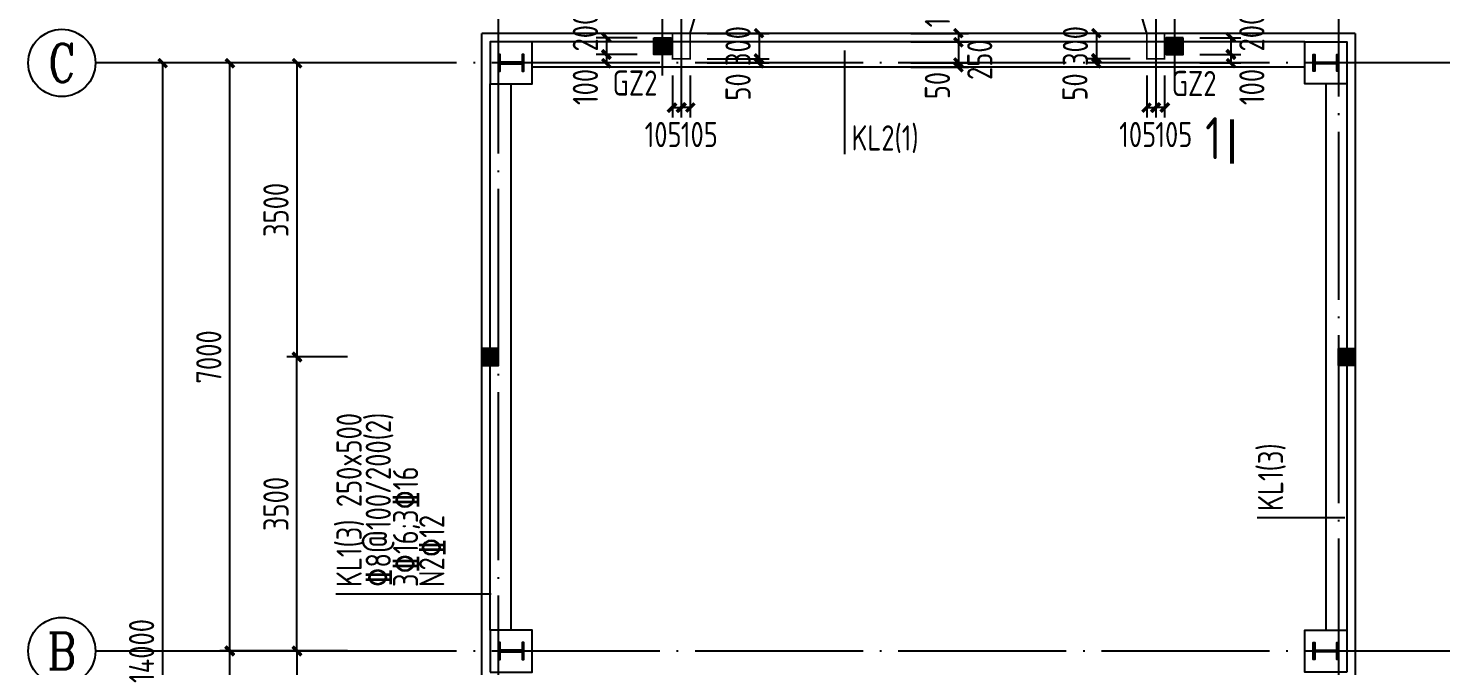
# Model space of a CAD drawing. Header units: millimetres. Extents: x 865974 to 875117, y 40174 to 44891.
# Drawn here: x 867498.6 to 867666.8, y 40590.4 to 40666.3 of the extents above; entities that cross this region are included whole.
import ezdxf
from ezdxf.enums import TextEntityAlignment as Align

# ---------------------------------------------------------------- set-up
doc = ezdxf.new("R2010")
doc.units = ezdxf.units.MM
doc.header["$LTSCALE"] = 1000
doc.header["$MEASUREMENT"] = 0
doc.linetypes.add('DOTE', pattern=[2.42, 2, -0.2, 0.02, -0.2])
doc.layers.add('1', color=4, linetype='Continuous', lineweight=70)
for name, color, linetype in [('AXIS', 3, 'Continuous'), ('AXIS_TEXT', 7, 'Continuous'), ('DOTE', 1, 'DOTE'), ('M_Prof', 2, 'Continuous'), ('PUB_DIM', 3, 'Continuous'), ('尺寸标注', 7, 'Continuous'), ('层14', 2, 'Continuous'), ('标注', 7, 'Continuous'), ('梁', 4, 'Continuous'), ('梁集中标注', 2, 'Continuous')]:
    doc.layers.add(name, color=color, linetype=linetype)
doc.styles.add('_TCH_AXIS', font='COMPLEX', dxfattribs={"bigfont": 'GBCBIG'})
doc.styles.add('COMPLEX', font='COMPLEX')
doc.styles.add('GBHZ', font='gbenor.shx', dxfattribs={"width": 0.9, "bigfont": 'gbcbig.shx'})
doc.dimstyles.new('Y100', dxfattribs={"dimscale": 0, "dimtxt": 3, "dimasz": 0.01, "dimexe": 1.2, "dimexo": 2, "dimgap": 1, "dimtad": 1, "dimdec": 0, "dimlfac": 100, "dimzin": 0, "dimdsep": 46, "dimtxsty": 'GBHZ', "dimblk": 'DX', "dimcen": 0.09, "dimdle": 1, "dimclrd": 7, "dimclre": 7, "dimclrt": 7, "dimadec": 0, "dimazin": 0, "dimtfac": 1, "dimtdec": 0, "dimtix": 1, "dimtmove": 2, "dimatfit": 3, "dimldrblk": 'DX', "dimfxl": 0, "dimtolj": 1, "dimtzin": 0, "dimarcsym": 0})

# ---------------------------------------------------------------- blocks, each defined once
blk = doc.blocks.new('_AXISO')
blk.add_circle((0, 0), 0.5)
at = {"layer": 'AXIS_TEXT', "style": 'COMPLEX', "width": 1.041667}
blk.add_attdef('A', text='', height=0.56, dxfattribs=at).set_placement((-0.25, -0.28), (0.25, -0.28), align=Align.FIT)
blk = doc.blocks.new('DX')
at = {"color": 0, "linetype": 'ByBlock', "const_width": 40}
blk.add_lwpolyline([(-54, -51), (46, 49)], dxfattribs=at)
blk = doc.blocks.new('*D23')
at = {"layer": 'Defpoints', "color": 0, "transparency": 16777216}
for p in [(867522.6, 40592.19), (867538.6, 40592.19), (867538.6, 40522.19)]:
    blk.add_point(p, dxfattribs=at)
at = {"layer": '标注', "color": 7, "lineweight": -2, "transparency": 16777216}
for p, q in [((867536.6, 40592.19), (867521.4, 40592.19)), ((867522.6, 40522.2), (867522.6, 40592.18)), ((867536.6, 40522.19), (867521.4, 40522.19))]:
    blk.add_line(p, q, dxfattribs=at)
at = {"layer": '标注', "color": 7, "lineweight": -2, "transparency": 16777216, "xscale": 0.01, "yscale": 0.01, "zscale": 0.01}
for p, rotation in [((867522.6, 40592.19), 90), ((867522.6, 40522.19), 270)]:
    blk.add_blockref('DX', p, dxfattribs=dict(at, rotation=rotation))
at = {"layer": '标注', "color": 7, "transparency": 16777216, "insert": (867520.1, 40557.19), "char_height": 3, "attachment_point": 5, "rotation": 90, "style": 'GBHZ'}
blk.add_mtext('\\A1;7000', dxfattribs=at)
blk = doc.blocks.new('*D24')
at = {"layer": 'Defpoints', "color": 0, "transparency": 16777216}
for p in [(867522.6, 40662.19), (867538.6, 40662.19), (867538.6, 40592.19)]:
    blk.add_point(p, dxfattribs=at)
at = {"layer": '标注', "color": 7, "lineweight": -2, "transparency": 16777216}
for p, q in [((867536.6, 40662.19), (867521.4, 40662.19)), ((867522.6, 40592.2), (867522.6, 40662.18)), ((867536.6, 40592.19), (867521.4, 40592.19))]:
    blk.add_line(p, q, dxfattribs=at)
at = {"layer": '标注', "color": 7, "lineweight": -2, "transparency": 16777216, "xscale": 0.01, "yscale": 0.01, "zscale": 0.01}
for p, rotation in [((867522.6, 40662.19), 90), ((867522.6, 40592.19), 270)]:
    blk.add_blockref('DX', p, dxfattribs=dict(at, rotation=rotation))
at = {"layer": '标注', "color": 7, "transparency": 16777216, "insert": (867520.1, 40627.19), "char_height": 3, "attachment_point": 5, "rotation": 90, "style": 'GBHZ'}
blk.add_mtext('\\A1;7000', dxfattribs=at)
blk = doc.blocks.new('*D25')
at = {"layer": 'Defpoints', "color": 0, "transparency": 16777216}
for p in [(867538.6, 40662.19), (867514.6, 40522.19), (867538.6, 40522.19)]:
    blk.add_point(p, dxfattribs=at)
at = {"layer": '标注', "color": 7, "lineweight": -2, "transparency": 16777216}
for p, q in [((867536.6, 40662.19), (867513.4, 40662.19)), ((867514.6, 40662.18), (867514.6, 40522.2)), ((867536.6, 40522.19), (867513.4, 40522.19))]:
    blk.add_line(p, q, dxfattribs=at)
at = {"layer": '标注', "color": 7, "lineweight": -2, "transparency": 16777216, "xscale": 0.01, "yscale": 0.01, "zscale": 0.01}
for p, rotation in [((867514.6, 40662.19), 90), ((867514.6, 40522.19), 270)]:
    blk.add_blockref('DX', p, dxfattribs=dict(at, rotation=rotation))
at = {"layer": '标注', "color": 7, "transparency": 16777216, "insert": (867512.1, 40592.19), "char_height": 3, "attachment_point": 5, "rotation": 90, "style": 'GBHZ'}
blk.add_mtext('\\A1;14000', dxfattribs=at)
blk = doc.blocks.new('*D54')
at = {"layer": 'Defpoints', "color": 0, "transparency": 16777216}
for p in [(867538.6, 40592.19), (867530.6, 40557.19), (867538.6, 40557.19)]:
    blk.add_point(p, dxfattribs=at)
at = {"layer": '标注', "color": 7, "lineweight": -2, "transparency": 16777216}
for p, q in [((867536.6, 40592.19), (867529.4, 40592.19)), ((867530.6, 40592.18), (867530.6, 40557.2)), ((867536.6, 40557.19), (867529.4, 40557.19))]:
    blk.add_line(p, q, dxfattribs=at)
at = {"layer": '标注', "color": 7, "lineweight": -2, "transparency": 16777216, "xscale": 0.01, "yscale": 0.01, "zscale": 0.01}
for p, rotation in [((867530.6, 40592.19), 90), ((867530.6, 40557.19), 270)]:
    blk.add_blockref('DX', p, dxfattribs=dict(at, rotation=rotation))
at = {"layer": '标注', "color": 7, "transparency": 16777216, "insert": (867528.1, 40574.69), "char_height": 3, "attachment_point": 5, "rotation": 90, "style": 'GBHZ'}
blk.add_mtext('\\A1;3500', dxfattribs=at)
blk = doc.blocks.new('*D55')
at = {"layer": 'Defpoints', "color": 0, "transparency": 16777216}
for p in [(867538.6, 40662.19), (867530.6, 40627.19), (867538.6, 40627.19)]:
    blk.add_point(p, dxfattribs=at)
at = {"layer": '标注', "color": 7, "lineweight": -2, "transparency": 16777216}
for p, q in [((867536.6, 40662.19), (867529.4, 40662.19)), ((867530.6, 40662.18), (867530.6, 40627.2)), ((867536.6, 40627.19), (867529.4, 40627.19))]:
    blk.add_line(p, q, dxfattribs=at)
at = {"layer": '标注', "color": 7, "lineweight": -2, "transparency": 16777216, "xscale": 0.01, "yscale": 0.01, "zscale": 0.01}
for p, rotation in [((867530.6, 40662.19), 90), ((867530.6, 40627.19), 270)]:
    blk.add_blockref('DX', p, dxfattribs=dict(at, rotation=rotation))
at = {"layer": '标注', "color": 7, "transparency": 16777216, "insert": (867528.1, 40644.69), "char_height": 3, "attachment_point": 5, "rotation": 90, "style": 'GBHZ'}
blk.add_mtext('\\A1;3500', dxfattribs=at)
blk = doc.blocks.new('*D56')
at = {"layer": 'Defpoints', "color": 0, "transparency": 16777216}
for p in [(867530.6, 40627.19), (867538.6, 40627.19), (867538.6, 40592.19)]:
    blk.add_point(p, dxfattribs=at)
at = {"layer": '标注', "color": 7, "lineweight": -2, "transparency": 16777216}
for p, q in [((867536.6, 40627.19), (867529.4, 40627.19)), ((867530.6, 40592.2), (867530.6, 40627.18)), ((867536.6, 40592.19), (867529.4, 40592.19))]:
    blk.add_line(p, q, dxfattribs=at)
at = {"layer": '标注', "color": 7, "lineweight": -2, "transparency": 16777216, "xscale": 0.01, "yscale": 0.01, "zscale": 0.01}
for p, rotation in [((867530.6, 40627.19), 90), ((867530.6, 40592.19), 270)]:
    blk.add_blockref('DX', p, dxfattribs=dict(at, rotation=rotation))
at = {"layer": '标注', "color": 7, "transparency": 16777216, "insert": (867528.1, 40609.69), "char_height": 3, "attachment_point": 5, "rotation": 90, "style": 'GBHZ'}
blk.add_mtext('\\A1;3500', dxfattribs=at)
blk = doc.blocks.new('*D558')
at = {"layer": 'Defpoints', "color": 0, "transparency": 16777216}
for p in [(867575.3, 40662.69), (867576.35, 40662.69), (867576.35, 40656.87)]:
    blk.add_point(p, dxfattribs=at)
at = {"layer": '标注', "color": 7, "lineweight": -2, "transparency": 16777216}
for p, q in [((867575.3, 40660.69), (867575.3, 40655.67)), ((867576.35, 40660.69), (867576.35, 40655.67)), ((867575.29, 40656.87), (867575.28, 40656.87)), ((867575.3, 40656.87), (867576.35, 40656.87)), ((867576.36, 40656.87), (867576.37, 40656.87))]:
    blk.add_line(p, q, dxfattribs=at)
at = {"layer": '标注', "color": 7, "lineweight": -2, "transparency": 16777216, "xscale": 0.01, "yscale": 0.01, "zscale": 0.01}
blk.add_blockref('DX', (867575.3, 40656.87), dxfattribs=at)
at = {"layer": '标注', "color": 7, "lineweight": -2, "transparency": 16777216, "xscale": 0.01, "yscale": 0.01, "zscale": 0.01, "rotation": 180}
blk.add_blockref('DX', (867576.35, 40656.87), dxfattribs=at)
at = {"layer": '标注', "color": 7, "transparency": 16777216, "insert": (867574.2, 40653.66), "char_height": 3, "attachment_point": 5, "style": 'GBHZ'}
blk.add_mtext('\\A1;105', dxfattribs=at)
blk = doc.blocks.new('*D559')
at = {"layer": 'Defpoints', "color": 0, "transparency": 16777216}
for p in [(867576.35, 40662.69), (867577.4, 40662.69), (867576.35, 40656.87)]:
    blk.add_point(p, dxfattribs=at)
at = {"layer": '标注', "color": 7, "lineweight": -2, "transparency": 16777216}
for p, q in [((867576.35, 40660.69), (867576.35, 40655.67)), ((867577.4, 40660.69), (867577.4, 40655.67)), ((867576.34, 40656.87), (867576.33, 40656.87)), ((867577.4, 40656.87), (867576.35, 40656.87)), ((867577.41, 40656.87), (867577.42, 40656.87))]:
    blk.add_line(p, q, dxfattribs=at)
at = {"layer": '标注', "color": 7, "lineweight": -2, "transparency": 16777216, "xscale": 0.01, "yscale": 0.01, "zscale": 0.01}
blk.add_blockref('DX', (867576.35, 40656.87), dxfattribs=at)
at = {"layer": '标注', "color": 7, "lineweight": -2, "transparency": 16777216, "xscale": 0.01, "yscale": 0.01, "zscale": 0.01, "rotation": 180}
blk.add_blockref('DX', (867577.4, 40656.87), dxfattribs=at)
at = {"layer": '标注', "color": 7, "transparency": 16777216, "insert": (867578.51, 40653.66), "char_height": 3, "attachment_point": 5, "style": 'GBHZ'}
blk.add_mtext('\\A1;105', dxfattribs=at)
blk = doc.blocks.new('*D562')
at = {"layer": 'Defpoints', "color": 0, "transparency": 16777216}
for p in [(867632.85, 40662.69), (867633.9, 40662.69), (867632.85, 40656.87)]:
    blk.add_point(p, dxfattribs=at)
at = {"layer": '标注', "color": 7, "lineweight": -2, "transparency": 16777216}
for p, q in [((867632.85, 40660.69), (867632.85, 40655.67)), ((867633.9, 40660.69), (867633.9, 40655.67)), ((867632.84, 40656.87), (867632.83, 40656.87)), ((867633.9, 40656.87), (867632.85, 40656.87)), ((867633.91, 40656.87), (867633.92, 40656.87))]:
    blk.add_line(p, q, dxfattribs=at)
at = {"layer": '标注', "color": 7, "lineweight": -2, "transparency": 16777216, "xscale": 0.01, "yscale": 0.01, "zscale": 0.01}
blk.add_blockref('DX', (867632.85, 40656.87), dxfattribs=at)
at = {"layer": '标注', "color": 7, "lineweight": -2, "transparency": 16777216, "xscale": 0.01, "yscale": 0.01, "zscale": 0.01, "rotation": 180}
blk.add_blockref('DX', (867633.9, 40656.87), dxfattribs=at)
at = {"layer": '标注', "color": 7, "transparency": 16777216, "insert": (867635.01, 40653.66), "char_height": 3, "attachment_point": 5, "style": 'GBHZ'}
blk.add_mtext('\\A1;105', dxfattribs=at)
blk = doc.blocks.new('*D563')
at = {"layer": 'Defpoints', "color": 0, "transparency": 16777216}
for p in [(867631.8, 40662.69), (867632.85, 40662.69), (867632.85, 40656.87)]:
    blk.add_point(p, dxfattribs=at)
at = {"layer": '标注', "color": 7, "lineweight": -2, "transparency": 16777216}
for p, q in [((867631.8, 40660.69), (867631.8, 40655.67)), ((867632.85, 40660.69), (867632.85, 40655.67)), ((867631.79, 40656.87), (867631.78, 40656.87)), ((867631.8, 40656.87), (867632.85, 40656.87)), ((867632.86, 40656.87), (867632.87, 40656.87))]:
    blk.add_line(p, q, dxfattribs=at)
at = {"layer": '标注', "color": 7, "lineweight": -2, "transparency": 16777216, "xscale": 0.01, "yscale": 0.01, "zscale": 0.01}
blk.add_blockref('DX', (867631.8, 40656.87), dxfattribs=at)
at = {"layer": '标注', "color": 7, "lineweight": -2, "transparency": 16777216, "xscale": 0.01, "yscale": 0.01, "zscale": 0.01, "rotation": 180}
blk.add_blockref('DX', (867632.85, 40656.87), dxfattribs=at)
at = {"layer": '标注', "color": 7, "transparency": 16777216, "insert": (867630.7, 40653.66), "char_height": 3, "attachment_point": 5, "style": 'GBHZ'}
blk.add_mtext('\\A1;105', dxfattribs=at)
blk = doc.blocks.new('*D709')
at = {"layer": 'Defpoints', "color": 0, "transparency": 16777216}
for p in [(867601.7, 40665.69), (867601.7, 40664.69), (867609.36, 40664.69)]:
    blk.add_point(p, dxfattribs=at)
at = {"layer": '标注', "color": 7, "lineweight": -2, "transparency": 16777216}
for p, q in [((867603.7, 40665.69), (867610.56, 40665.69)), ((867609.36, 40665.7), (867609.36, 40665.71)), ((867609.36, 40665.69), (867609.36, 40664.69)), ((867603.7, 40664.69), (867610.56, 40664.69)), ((867609.36, 40664.68), (867609.36, 40664.67))]:
    blk.add_line(p, q, dxfattribs=at)
at = {"layer": '标注', "color": 7, "lineweight": -2, "transparency": 16777216, "xscale": 0.01, "yscale": 0.01, "zscale": 0.01}
for p, rotation in [((867609.36, 40665.69), 270), ((867609.36, 40664.69), 90)]:
    blk.add_blockref('DX', p, dxfattribs=dict(at, rotation=rotation))
at = {"layer": '标注', "color": 7, "transparency": 16777216, "insert": (867606.86, 40668.57), "char_height": 3, "attachment_point": 5, "rotation": 90, "style": 'GBHZ'}
blk.add_mtext('\\A1;100', dxfattribs=at)
blk = doc.blocks.new('*D708')
at = {"layer": 'Defpoints', "color": 0, "transparency": 16777216}
for p in [(867601.7, 40662.19), (867601.7, 40661.69), (867609.36, 40662.19)]:
    blk.add_point(p, dxfattribs=at)
at = {"layer": '标注', "color": 7, "lineweight": -2, "transparency": 16777216}
for p, q in [((867603.7, 40662.19), (867610.56, 40662.19)), ((867603.7, 40661.69), (867610.56, 40661.69)), ((867609.36, 40662.2), (867609.36, 40662.21)), ((867609.36, 40661.69), (867609.36, 40662.19)), ((867609.36, 40661.68), (867609.36, 40661.67))]:
    blk.add_line(p, q, dxfattribs=at)
at = {"layer": '标注', "color": 7, "lineweight": -2, "transparency": 16777216, "xscale": 0.01, "yscale": 0.01, "zscale": 0.01}
for p, rotation in [((867609.36, 40662.19), 270), ((867609.36, 40661.69), 90)]:
    blk.add_blockref('DX', p, dxfattribs=dict(at, rotation=rotation))
at = {"layer": '标注', "color": 7, "transparency": 16777216, "insert": (867606.86, 40659.49), "char_height": 3, "attachment_point": 5, "rotation": 90, "style": 'GBHZ'}
blk.add_mtext('\\A1;50', dxfattribs=at)
blk = doc.blocks.new('*D699')
at = {"layer": 'Defpoints', "color": 0, "transparency": 16777216}
for p in [(867601.7, 40664.69), (867601.7, 40662.19), (867609.36, 40662.19)]:
    blk.add_point(p, dxfattribs=at)
at = {"layer": '标注', "color": 7, "lineweight": -2, "transparency": 16777216}
for p, q in [((867603.7, 40664.69), (867610.56, 40664.69)), ((867609.36, 40664.68), (867609.36, 40662.2)), ((867603.7, 40662.19), (867610.56, 40662.19))]:
    blk.add_line(p, q, dxfattribs=at)
at = {"layer": '标注', "color": 7, "lineweight": -2, "transparency": 16777216, "xscale": 0.01, "yscale": 0.01, "zscale": 0.01}
for p, rotation in [((867609.36, 40664.69), 90), ((867609.36, 40662.19), 270)]:
    blk.add_blockref('DX', p, dxfattribs=dict(at, rotation=rotation))
at = {"layer": '标注', "color": 7, "transparency": 16777216, "insert": (867611.9, 40662.57), "char_height": 3, "attachment_point": 5, "rotation": 90, "style": 'GBHZ'}
blk.add_mtext('\\A1;250', dxfattribs=at)
blk = doc.blocks.new('*D700')
at = {"layer": 'Defpoints', "color": 0, "transparency": 16777216}
for p in [(867577.44, 40665.69), (867577.44, 40662.69), (867585.62, 40662.69)]:
    blk.add_point(p, dxfattribs=at)
at = {"layer": '标注', "color": 7, "lineweight": -2, "transparency": 16777216}
for p, q in [((867579.44, 40665.69), (867586.82, 40665.69)), ((867585.62, 40665.7), (867585.62, 40665.71)), ((867585.62, 40665.69), (867585.62, 40662.69)), ((867579.44, 40662.69), (867586.82, 40662.69)), ((867585.62, 40662.68), (867585.62, 40662.67))]:
    blk.add_line(p, q, dxfattribs=at)
at = {"layer": '标注', "color": 7, "lineweight": -2, "transparency": 16777216, "xscale": 0.01, "yscale": 0.01, "zscale": 0.01}
for p, rotation in [((867585.62, 40665.69), 270), ((867585.62, 40662.69), 90)]:
    blk.add_blockref('DX', p, dxfattribs=dict(at, rotation=rotation))
at = {"layer": '标注', "color": 7, "transparency": 16777216, "insert": (867583.12, 40664.19), "char_height": 3, "attachment_point": 5, "rotation": 90, "style": 'GBHZ'}
blk.add_mtext('\\A1;300', dxfattribs=at)
blk = doc.blocks.new('*D701')
at = {"layer": 'Defpoints', "color": 0, "transparency": 16777216}
for p in [(867577.44, 40662.69), (867577.44, 40662.19), (867585.62, 40662.19)]:
    blk.add_point(p, dxfattribs=at)
at = {"layer": '标注', "color": 7, "lineweight": -2, "transparency": 16777216}
for p, q in [((867579.44, 40662.69), (867586.82, 40662.69)), ((867579.44, 40662.19), (867586.82, 40662.19)), ((867585.62, 40662.7), (867585.62, 40662.71)), ((867585.62, 40662.69), (867585.62, 40662.19)), ((867585.62, 40662.18), (867585.62, 40662.17))]:
    blk.add_line(p, q, dxfattribs=at)
at = {"layer": '标注', "color": 7, "lineweight": -2, "transparency": 16777216, "xscale": 0.01, "yscale": 0.01, "zscale": 0.01}
for p, rotation in [((867585.62, 40662.69), 270), ((867585.62, 40662.19), 90)]:
    blk.add_blockref('DX', p, dxfattribs=dict(at, rotation=rotation))
at = {"layer": '标注', "color": 7, "transparency": 16777216, "insert": (867583.12, 40659.32), "char_height": 3, "attachment_point": 5, "rotation": 90, "style": 'GBHZ'}
blk.add_mtext('\\A1;50', dxfattribs=at)
blk = doc.blocks.new('*D702')
at = {"layer": 'Defpoints', "color": 0, "transparency": 16777216}
for p in [(867573.12, 40665.19), (867567.44, 40663.19), (867573.12, 40663.19)]:
    blk.add_point(p, dxfattribs=at)
at = {"layer": '标注', "color": 7, "lineweight": -2, "transparency": 16777216}
for p, q in [((867571.12, 40665.19), (867566.24, 40665.19)), ((867567.44, 40665.2), (867567.44, 40665.21)), ((867567.44, 40665.19), (867567.44, 40663.19)), ((867571.12, 40663.19), (867566.24, 40663.19)), ((867567.44, 40663.18), (867567.44, 40663.17))]:
    blk.add_line(p, q, dxfattribs=at)
at = {"layer": '标注', "color": 7, "lineweight": -2, "transparency": 16777216, "xscale": 0.01, "yscale": 0.01, "zscale": 0.01}
for p, rotation in [((867567.44, 40665.19), 270), ((867567.44, 40663.19), 90)]:
    blk.add_blockref('DX', p, dxfattribs=dict(at, rotation=rotation))
at = {"layer": '标注', "color": 7, "transparency": 16777216, "insert": (867564.94, 40665.91), "char_height": 3, "attachment_point": 5, "rotation": 90, "style": 'GBHZ'}
blk.add_mtext('\\A1;200', dxfattribs=at)
blk = doc.blocks.new('*D703')
at = {"layer": 'Defpoints', "color": 0, "transparency": 16777216}
for p in [(867573.12, 40663.19), (867567.44, 40662.19), (867573.12, 40662.19)]:
    blk.add_point(p, dxfattribs=at)
at = {"layer": '标注', "color": 7, "lineweight": -2, "transparency": 16777216}
for p, q in [((867571.12, 40663.19), (867566.24, 40663.19)), ((867567.44, 40663.2), (867567.44, 40663.21)), ((867567.44, 40663.19), (867567.44, 40662.19)), ((867571.12, 40662.19), (867566.24, 40662.19)), ((867567.44, 40662.18), (867567.44, 40662.17))]:
    blk.add_line(p, q, dxfattribs=at)
at = {"layer": '标注', "color": 7, "lineweight": -2, "transparency": 16777216, "xscale": 0.01, "yscale": 0.01, "zscale": 0.01}
for p, rotation in [((867567.44, 40663.19), 270), ((867567.44, 40662.19), 90)]:
    blk.add_blockref('DX', p, dxfattribs=dict(at, rotation=rotation))
at = {"layer": '标注', "color": 7, "transparency": 16777216, "insert": (867564.94, 40659.32), "char_height": 3, "attachment_point": 5, "rotation": 90, "style": 'GBHZ'}
blk.add_mtext('\\A1;100', dxfattribs=at)
blk = doc.blocks.new('*D704')
at = {"layer": 'Defpoints', "color": 0, "transparency": 16777216}
for p in [(867631.8, 40665.69), (867625.79, 40662.69), (867631.8, 40662.69)]:
    blk.add_point(p, dxfattribs=at)
at = {"layer": '标注', "color": 7, "lineweight": -2, "transparency": 16777216}
for p, q in [((867629.8, 40665.69), (867624.59, 40665.69)), ((867625.79, 40665.7), (867625.79, 40665.71)), ((867625.79, 40665.69), (867625.79, 40662.69)), ((867629.8, 40662.69), (867624.59, 40662.69)), ((867625.79, 40662.68), (867625.79, 40662.67))]:
    blk.add_line(p, q, dxfattribs=at)
at = {"layer": '标注', "color": 7, "lineweight": -2, "transparency": 16777216, "xscale": 0.01, "yscale": 0.01, "zscale": 0.01}
for p, rotation in [((867625.79, 40665.69), 270), ((867625.79, 40662.69), 90)]:
    blk.add_blockref('DX', p, dxfattribs=dict(at, rotation=rotation))
at = {"layer": '标注', "color": 7, "transparency": 16777216, "insert": (867623.29, 40664.19), "char_height": 3, "attachment_point": 5, "rotation": 90, "style": 'GBHZ'}
blk.add_mtext('\\A1;300', dxfattribs=at)
blk = doc.blocks.new('*D705')
at = {"layer": 'Defpoints', "color": 0, "transparency": 16777216}
for p in [(867625.79, 40662.19), (867631.8, 40662.69), (867631.8, 40662.19)]:
    blk.add_point(p, dxfattribs=at)
at = {"layer": '标注', "color": 7, "lineweight": -2, "transparency": 16777216}
for p, q in [((867629.8, 40662.69), (867624.59, 40662.69)), ((867629.8, 40662.19), (867624.59, 40662.19)), ((867625.79, 40662.7), (867625.79, 40662.71)), ((867625.79, 40662.69), (867625.79, 40662.19)), ((867625.79, 40662.18), (867625.79, 40662.17))]:
    blk.add_line(p, q, dxfattribs=at)
at = {"layer": '标注', "color": 7, "lineweight": -2, "transparency": 16777216, "xscale": 0.01, "yscale": 0.01, "zscale": 0.01}
for p, rotation in [((867625.79, 40662.69), 270), ((867625.79, 40662.19), 90)]:
    blk.add_blockref('DX', p, dxfattribs=dict(at, rotation=rotation))
at = {"layer": '标注', "color": 7, "transparency": 16777216, "insert": (867623.23, 40659.32), "char_height": 3, "attachment_point": 5, "rotation": 90, "style": 'GBHZ'}
blk.add_mtext('\\A1;50', dxfattribs=at)
blk = doc.blocks.new('*D706')
at = {"layer": 'Defpoints', "color": 0, "transparency": 16777216}
for p in [(867636.12, 40665.19), (867636.12, 40663.19), (867641.8, 40663.19)]:
    blk.add_point(p, dxfattribs=at)
at = {"layer": '标注', "color": 7, "lineweight": -2, "transparency": 16777216}
for p, q in [((867638.12, 40665.19), (867643, 40665.19)), ((867641.8, 40665.2), (867641.8, 40665.21)), ((867641.8, 40665.19), (867641.8, 40663.19)), ((867638.12, 40663.19), (867643, 40663.19)), ((867641.8, 40663.18), (867641.8, 40663.17))]:
    blk.add_line(p, q, dxfattribs=at)
at = {"layer": '标注', "color": 7, "lineweight": -2, "transparency": 16777216, "xscale": 0.01, "yscale": 0.01, "zscale": 0.01}
for p, rotation in [((867641.8, 40665.19), 270), ((867641.8, 40663.19), 90)]:
    blk.add_blockref('DX', p, dxfattribs=dict(at, rotation=rotation))
at = {"layer": '标注', "color": 7, "transparency": 16777216, "insert": (867644.3, 40665.91), "char_height": 3, "attachment_point": 5, "rotation": 90, "style": 'GBHZ'}
blk.add_mtext('\\A1;200', dxfattribs=at)
blk = doc.blocks.new('*D707')
at = {"layer": 'Defpoints', "color": 0, "transparency": 16777216}
for p in [(867636.12, 40663.19), (867636.12, 40662.19), (867641.8, 40662.19)]:
    blk.add_point(p, dxfattribs=at)
at = {"layer": '标注', "color": 7, "lineweight": -2, "transparency": 16777216}
for p, q in [((867638.12, 40663.19), (867643, 40663.19)), ((867641.8, 40663.2), (867641.8, 40663.21)), ((867641.8, 40663.19), (867641.8, 40662.19)), ((867638.12, 40662.19), (867643, 40662.19)), ((867641.8, 40662.18), (867641.8, 40662.17))]:
    blk.add_line(p, q, dxfattribs=at)
at = {"layer": '标注', "color": 7, "lineweight": -2, "transparency": 16777216, "xscale": 0.01, "yscale": 0.01, "zscale": 0.01}
for p, rotation in [((867641.8, 40663.19), 270), ((867641.8, 40662.19), 90)]:
    blk.add_blockref('DX', p, dxfattribs=dict(at, rotation=rotation))
at = {"layer": '标注', "color": 7, "transparency": 16777216, "insert": (867644.3, 40659.32), "char_height": 3, "attachment_point": 5, "rotation": 90, "style": 'GBHZ'}
blk.add_mtext('\\A1;100', dxfattribs=at)

msp = doc.modelspace()

# ---------------------------------------------------------------- linework, layer by layer
at = {"layer": '1', "color": 2, "const_width": 0.48}
msp.add_lwpolyline([(867641.919, 40650.188), (867641.919, 40655.471)], dxfattribs=at)
at = {"layer": 'AXIS', "color": 0}
for p, q in [((867538.603, 40662.186), (867506.603, 40662.186)), ((867538.603, 40592.186), (867506.603, 40592.186))]:
    msp.add_line(p, q, dxfattribs=at)
at = {"layer": 'DOTE', "linetype": 'DOTE', "ltscale": 0.01}
for p, q in [((867574.103, 40694.186), (867574.103, 40660.686)), ((867576.353, 40694.186), (867576.353, 40659.314)), ((867632.853, 40694.186), (867632.853, 40659.314)), ((867635.103, 40694.186), (867635.103, 40660.686)), ((867554.603, 40506.186), (867554.603, 40678.186)), ((867654.603, 40678.186), (867654.603, 40506.186)), ((867670.603, 40662.186), (867538.603, 40662.186)), ((867670.603, 40592.186), (867538.603, 40592.186))]:
    msp.add_line(p, q, dxfattribs=at)
at = {"layer": 'M_Prof'}
for points in [[(867553.603, 40659.686), (867558.603, 40659.686), (867558.603, 40664.686), (867553.603, 40664.686)], [(867554.603, 40663.186), (867554.603, 40661.186), (867554.803, 40661.186), (867554.803, 40662.096), (867557.403, 40662.096), (867557.403, 40661.186), (867557.603, 40661.186), (867557.603, 40663.186), (867557.403, 40663.186), (867557.403, 40662.276), (867554.803, 40662.276), (867554.803, 40663.186)], [(867655.603, 40659.686), (867650.603, 40659.686), (867650.603, 40664.686), (867655.603, 40664.686)], [(867654.603, 40663.186), (867654.603, 40661.186), (867654.403, 40661.186), (867654.403, 40662.096), (867651.803, 40662.096), (867651.803, 40661.186), (867651.603, 40661.186), (867651.603, 40663.186), (867651.803, 40663.186), (867651.803, 40662.276), (867654.403, 40662.276), (867654.403, 40663.186)], [(867553.603, 40589.686), (867558.603, 40589.686), (867558.603, 40594.686), (867553.603, 40594.686)], [(867655.603, 40589.686), (867650.603, 40589.686), (867650.603, 40594.686), (867655.603, 40594.686)], [(867554.603, 40593.186), (867554.603, 40591.186), (867554.803, 40591.186), (867554.803, 40592.096), (867557.403, 40592.096), (867557.403, 40591.186), (867557.603, 40591.186), (867557.603, 40593.186), (867557.403, 40593.186), (867557.403, 40592.276), (867554.803, 40592.276), (867554.803, 40593.186)], [(867654.603, 40593.186), (867654.603, 40591.186), (867654.403, 40591.186), (867654.403, 40592.096), (867651.803, 40592.096), (867651.803, 40591.186), (867651.603, 40591.186), (867651.603, 40593.186), (867651.803, 40593.186), (867651.803, 40592.276), (867654.403, 40592.276), (867654.403, 40593.186)]]:
    msp.add_lwpolyline(points, close=True, dxfattribs=at)
at = {"layer": '尺寸标注', "color": 6, "linetype": 'ByBlock', "const_width": 0.2}
for points in [[(867575.303, 40662.686), (867577.403, 40662.686), (867577.403, 40665.686), (867575.303, 40665.686)], [(867633.903, 40662.686), (867631.803, 40662.686), (867631.803, 40665.686), (867633.903, 40665.686)]]:
    msp.add_lwpolyline(points, close=True, dxfattribs=at)
at = {"layer": '层14'}
for points in [[(867573.103, 40665.186), (867575.103, 40665.186), (867575.103, 40663.186), (867573.103, 40663.186)], [(867636.103, 40665.186), (867634.103, 40665.186), (867634.103, 40663.186), (867636.103, 40663.186)], [(867552.603, 40626.186), (867554.603, 40626.186), (867554.603, 40628.186), (867552.603, 40628.186)], [(867656.603, 40626.186), (867654.603, 40626.186), (867654.603, 40628.186), (867656.603, 40628.186)]]:
    msp.add_lwpolyline(points, close=True, dxfattribs=at)
for points in [[(867573.103, 40665.186), (867573.103, 40663.186), (867575.103, 40665.186), (867575.103, 40663.186)], [(867636.103, 40665.186), (867636.103, 40663.186), (867634.103, 40665.186), (867634.103, 40663.186)], [(867552.603, 40626.186), (867552.603, 40628.186), (867554.603, 40626.186), (867554.603, 40628.186)], [(867656.603, 40626.186), (867656.603, 40628.186), (867654.603, 40626.186), (867654.603, 40628.186)]]:
    msp.add_solid(points, dxfattribs=at)
at = {"layer": '标注'}
for p, q in [((867577.423, 40665.686), (867580.213, 40675.134)), ((867631.803, 40665.686), (867629.013, 40675.134))]:
    msp.add_line(p, q, dxfattribs=at)
at = {"layer": '梁'}
for p, q in [((867552.603, 40518.686), (867552.603, 40665.686)), ((867656.603, 40665.686), (867552.603, 40665.686)), ((867656.603, 40665.686), (867656.603, 40518.686)), ((867650.603, 40664.686), (867558.603, 40664.686)), ((867650.603, 40661.686), (867558.603, 40661.686)), ((867553.603, 40594.686), (867553.603, 40659.686)), ((867556.103, 40594.686), (867556.103, 40659.686)), ((867653.103, 40659.686), (867653.103, 40594.686)), ((867655.603, 40659.686), (867655.603, 40594.686))]:
    msp.add_line(p, q, dxfattribs=at)
at = {"layer": '梁集中标注'}
for p, q in [((867595.797, 40663.651), (867595.797, 40651.329)), ((867655.378, 40608.035), (867644.935, 40608.035)), ((867553.719, 40598.973), (867535.21, 40598.973))]:
    msp.add_line(p, q, dxfattribs=at)

# ---------------------------------------------------------------- block references
at = {"layer": 'AXIS', "color": 0}
ref = msp.add_blockref('_AXISO', (867502.603, 40662.186), dxfattribs=dict(at, xscale=8, yscale=8, zscale=8))
ref.add_attrib('A', 'C', dxfattribs={"layer": 'AXIS_TEXT', "color": 0, "height": 4.557, "style": '_TCH_AXIS'}).set_placement((867500.976, 40659.907), (867504.231, 40659.907), align=Align.FIT)
ref = msp.add_blockref('_AXISO', (867502.603, 40592.186), dxfattribs=dict(at, xscale=8, yscale=8, zscale=8))
ref.add_attrib('A', 'B', dxfattribs={"layer": 'AXIS_TEXT', "color": 0, "height": 4.353, "style": '_TCH_AXIS'}).set_placement((867500.841, 40590.009), (867504.365, 40590.009), align=Align.FIT)

# ---------------------------------------------------------------- texts
at = {"layer": 'PUB_DIM', "style": 'GBHZ', "width": 0.9}
msp.add_text('1', height=5, dxfattribs=at).set_placement((867638.748, 40650.732))
at = {"layer": '梁集中标注', "style": 'GBHZ', "width": 0.9}
for s, p in [('GZ2', (867568.176, 40658.293)), ('GZ2', (867634.747, 40658.235)), ('KL2(1)', (867596.624, 40651.756))]:
    msp.add_text(s, height=3, dxfattribs=at).set_placement(p)
for s, p in [('KL1(3) 250x500', (867538.304, 40599.8)), ('%%1328@100/200(2)', (867541.781, 40599.8)), ('KL1(3)', (867648.029, 40608.862)), ('3%%13216;3%%13216', (867545.029, 40599.8)), ('N2%%13212', (867548.163, 40599.8))]:
    msp.add_text(s, height=3, rotation=90, dxfattribs=at).set_placement(p)

# ---------------------------------------------------------------- dimensions: what is measured, and where the dimension line sits
at = {"layer": '标注'}
for base, p1, p2, angle, override, picture, middle in [((867609.357, 40664.686), (867601.699, 40665.686), (867601.699, 40664.686), 270, {"dimscale": 1, "dimfxl": 150}, '*D709', (867606.857, 40668.568)), ((867567.444, 40663.186), (867573.123, 40665.186), (867573.123, 40663.186), 270, {"dimscale": 1, "dimfxl": 2}, '*D702', (867564.944, 40665.907)), ((867641.802, 40663.186), (867636.123, 40665.186), (867636.123, 40663.186), 270, {"dimscale": 1, "dimfxl": 2}, '*D706', (867644.302, 40665.907)), ((867609.357, 40662.186), (867601.699, 40664.686), (867601.699, 40662.186), 270, {"dimscale": 1, "dimfxl": 150}, '*D699', (867611.898, 40662.568)), ((867567.444, 40662.186), (867573.123, 40663.186), (867573.123, 40662.186), 270, {"dimscale": 1, "dimfxl": 2}, '*D703', (867564.944, 40659.32)), ((867585.623, 40662.186), (867577.443, 40662.686), (867577.443, 40662.186), 270, {"dimscale": 1, "dimfxl": 2}, '*D701', (867583.123, 40659.324)), ((867625.793, 40662.186), (867631.803, 40662.686), (867631.803, 40662.186), 270, {"dimscale": 1, "dimfxl": 2}, '*D705', (867623.232, 40659.324)), ((867641.802, 40662.186), (867636.123, 40663.186), (867636.123, 40662.186), 270, {"dimscale": 1, "dimfxl": 2}, '*D707', (867644.302, 40659.32)), ((867576.353, 40656.87), (867577.403, 40662.686), (867576.353, 40662.686), 180, {"dimscale": 1, "dimfxl": 2}, '*D559', (867578.507, 40653.664)), ((867609.357, 40662.186), (867601.699, 40661.686), (867601.699, 40662.186), 90, {"dimscale": 1, "dimfxl": 150}, '*D708', (867606.857, 40659.49)), ((867632.853, 40656.87), (867633.903, 40662.686), (867632.853, 40662.686), 180, {"dimscale": 1, "dimfxl": 2}, '*D562', (867635.006, 40653.664))]:
    dim = msp.add_linear_dim(base=base, p1=p1, p2=p2, angle=angle, dimstyle='Y100', override=override, dxfattribs=at)
    dim.commit()
    dim.dimension.update_dxf_attribs({"geometry": picture, "text_midpoint": middle, "dimtype": 160})
for base, p1, p2, angle, override, picture, middle in [((867585.623, 40662.686), (867577.443, 40665.686), (867577.443, 40662.686), 270, {"dimscale": 1, "dimfxl": 2}, '*D700', (867583.123, 40664.186)), ((867625.793, 40662.686), (867631.803, 40665.686), (867631.803, 40662.686), 270, {"dimscale": 1, "dimfxl": 2}, '*D704', (867623.293, 40664.186)), ((867514.603, 40522.186), (867538.603, 40662.186), (867538.603, 40522.186), 90, {"dimscale": 1, "dimfxl": 150}, '*D25', (867512.103, 40592.186)), ((867522.603, 40662.186), (867538.603, 40592.186), (867538.603, 40662.186), 90, {"dimscale": 1, "dimfxl": 150}, '*D24', (867520.103, 40627.186)), ((867530.603, 40627.186), (867538.603, 40662.186), (867538.603, 40627.186), 270, {"dimscale": 1, "dimfxl": 150}, '*D55', (867528.103, 40644.686)), ((867530.603, 40627.186), (867538.603, 40592.186), (867538.603, 40627.186), 90, {"dimscale": 1, "dimfxl": 150}, '*D56', (867528.103, 40609.686)), ((867522.603, 40592.186), (867538.603, 40522.186), (867538.603, 40592.186), 90, {"dimscale": 1, "dimfxl": 150}, '*D23', (867520.103, 40557.186)), ((867530.603, 40557.186), (867538.603, 40592.186), (867538.603, 40557.186), 270, {"dimscale": 1, "dimfxl": 150}, '*D54', (867528.103, 40574.686))]:
    dim = msp.add_linear_dim(base=base, p1=p1, p2=p2, angle=angle, dimstyle='Y100', override=override, dxfattribs=at)
    dim.commit()
    dim.dimension.update_dxf_attribs({"geometry": picture, "text_midpoint": middle})
for base, p1, p2, picture, middle in [((867576.353, 40656.87), (867575.303, 40662.686), (867576.353, 40662.686), '*D558', (867574.2, 40653.664)), ((867632.853, 40656.87), (867631.803, 40662.686), (867632.853, 40662.686), '*D563', (867630.7, 40653.664))]:
    dim = msp.add_linear_dim(base=base, p1=p1, p2=p2, dimstyle='Y100', override={"dimscale": 1, "dimfxl": 2}, dxfattribs=at)
    dim.commit()
    dim.dimension.update_dxf_attribs({"geometry": picture, "text_midpoint": middle, "dimtype": 160})

doc.saveas('drawing.dxf')
